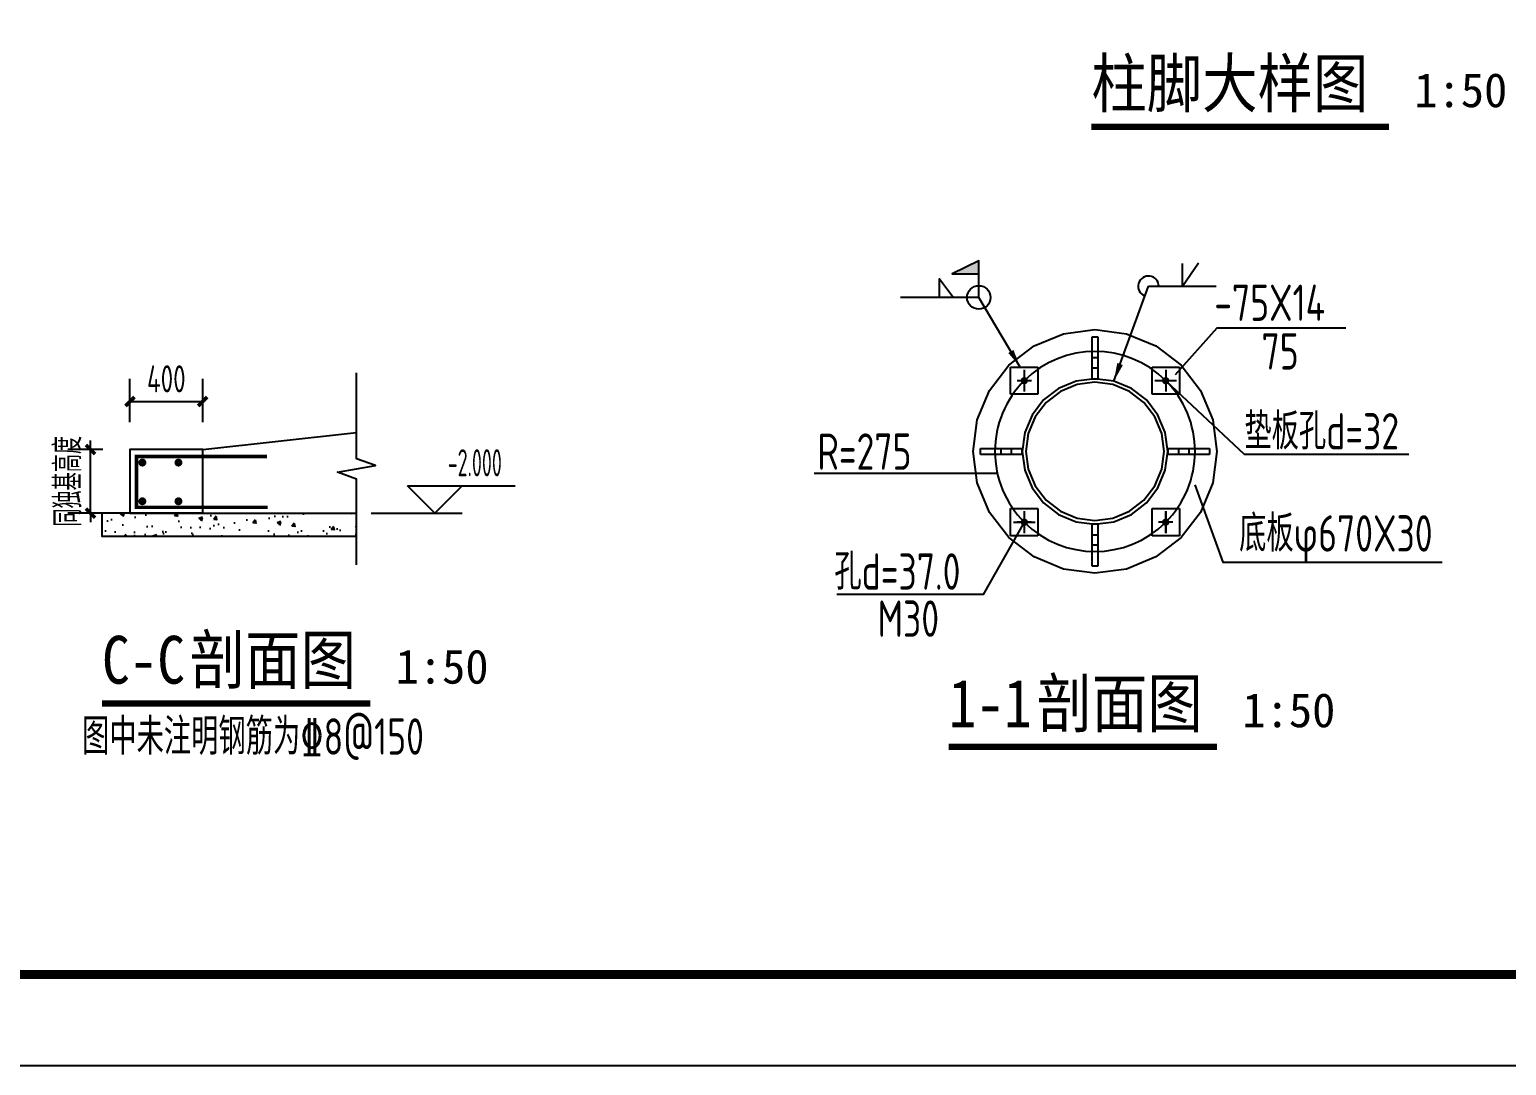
# Model space of a CAD drawing. Extents: x 6827379 to 6887889, y 99218 to 177608.
# Drawn here: x 6853529 to 6861651, y 147908 to 153603 of the extents above; entities that cross this region are included whole.
import ezdxf

# ---------------------------------------------------------------- set-up
doc = ezdxf.new("R2010")
doc.units = 0
doc.header["$LTSCALE"] = 1000
doc.header["$MEASUREMENT"] = 0
for name, pattern in [('2', [18.5, 12, -3, 0.5, -3]), ('CONTINOUS', [2000000.0, 1000000.0, 1000000.0]), ('DOTE', [2.42, 2, -0.2, 0.02, -0.2])]:
    doc.linetypes.add(name, pattern=pattern)
for name, color, linetype in [('A_公文', 7, 'Continuous'), ('A_公标', 3, 'Continuous'), ('A_公框', 4, 'Continuous'), ('A_图名标注', 3, 'Continuous'), ('A_标高', 3, 'Continuous'), ('A_符号', 3, 'Continuous'), ('A_轴线', 9, 'DOTE'), ('COLU_DE_REIN', 1, 'Continuous'), ('孔标注', 253, 'Continuous'), ('字符标注', 253, 'Continuous'), ('柱_主零件_实线', 2, 'Continuous'), ('柱_零件_实线', 3, 'Continuous'), ('校对1', 2, 'Continuous'), ('焊缝标注', 253, 'Continuous'), ('螺栓组-普通_实线', 1, 'Continuous')]:
    doc.layers.add(name, color=color, linetype=linetype)
doc.layers.add('Pkpm_钢板标注', color=9, linetype='Continuous', lineweight=18)
doc.styles.add('_TCH_DIM', font='tssdeng.shx', dxfattribs={"width": 0.8, "height": 200, "bigfont": 'GBCBIG.shx'})
doc.styles.add('_TCH_DIM_T3', font='tssdeng.shx', dxfattribs={"width": 0.705882, "bigfont": 'tssdchn.shx'})
doc.styles.get("Standard").update_dxf_attribs({"font": 'tssdeng.shx', "bigfont": 'hztxt.shx'})
doc.styles.add('黑1', font='simhei.ttf', dxfattribs={"width": 0.85})
doc.styles.add('黑体', font='simhei.ttf')
doc.dimstyles.new('_TCH_ARCH&&50', dxfattribs={"dimtxt": 148.75, "dimasz": 50, "dimexe": 125, "dimexo": 150, "dimgap": 50, "dimtad": 1, "dimdec": 0, "dimzin": 0, "dimdsep": 46, "dimtxsty": '_TCH_DIM_T3', "dimblk": 'ARCHTICK', "dimcen": 0.09, "dimclrt": 7, "dimazin": 2, "dimtfac": 1, "dimtdec": 0, "dimtix": 1, "dimtmove": 2, "dimatfit": 3, "dimfxl": 1, "dimtolj": 1, "dimtzin": 0, "dimarcsym": 0})
doc.dimstyles.get("Standard").update_dxf_attribs({"dimscale": 100, "dimtxt": 3.5, "dimasz": 1, "dimexe": 2.5, "dimexo": 3, "dimgap": 1.5, "dimtad": 1, "dimdec": 0, "dimzin": 0, "dimdsep": 46, "dimtxsty": 'Standard', "dimblk": 'ARCHTICK', "dimcen": 0.09, "dimadec": 0, "dimazin": 0, "dimtfac": 1, "dimtdec": 0, "dimtix": 1, "dimtmove": 2, "dimatfit": 3, "dimfxl": 1, "dimtolj": 1, "dimtzin": 0, "dimarcsym": 0})

# ---------------------------------------------------------------- blocks, each defined once
blk = doc.blocks.new('_ArchTick')
at = {"color": 0, "linetype": 'ByBlock', "const_width": 0.4}
blk.add_lwpolyline([(-0.5, -0.5), (0.5, 0.5)], dxfattribs=at)
blk = doc.blocks.new('*D77')
at = {"layer": 'A_公标', "color": 0, "linetype": 'CONTINOUS', "lineweight": -2, "transparency": 16777216}
for p, q in [((6854080.8, 151444.2), (6854080.8, 151683)), ((6854480.8, 151444.2), (6854480.8, 151683)), ((6854080.8, 151558), (6854480.8, 151558))]:
    blk.add_line(p, q, dxfattribs=at)
at = {"layer": 'Defpoints', "color": 0, "linetype": 'CONTINOUS', "transparency": 16777216}
for p in [(6854480.8, 151558), (6854080.8, 151294.2), (6854480.8, 151294.2)]:
    blk.add_point(p, dxfattribs=at)
at = {"layer": 'A_公标', "color": 0, "linetype": 'CONTINOUS', "lineweight": -2, "transparency": 16777216, "xscale": 50, "yscale": 50, "zscale": 50, "rotation": 180}
blk.add_blockref('_ArchTick', (6854080.8, 151558), dxfattribs=at)
at = {"layer": 'A_公标', "color": 0, "linetype": 'CONTINOUS', "lineweight": -2, "transparency": 16777216, "xscale": 50, "yscale": 50, "zscale": 50}
blk.add_blockref('_ArchTick', (6854480.8, 151558), dxfattribs=at)
at = {"layer": 'A_公标', "color": 7, "linetype": 'CONTINOUS', "transparency": 16777216, "insert": (6854280.8, 151682.4), "char_height": 148.75, "attachment_point": 5, "style": '_TCH_DIM_T3'}
blk.add_mtext('\\A1;400', dxfattribs=at)
blk = doc.blocks.new('*D78')
at = {"layer": 'A_公标', "color": 0, "linetype": 'CONTINOUS', "lineweight": -2, "transparency": 16777216}
for p, q in [((6853863.9, 151294.2), (6853863.9, 151344.2)), ((6853930.8, 151294.2), (6853738.9, 151294.2)), ((6853863.9, 150944.2), (6853863.9, 151294.2)), ((6853930.8, 150944.2), (6853738.9, 150944.2)), ((6853863.9, 150944.2), (6853863.9, 150894.2))]:
    blk.add_line(p, q, dxfattribs=at)
at = {"layer": 'Defpoints', "color": 0, "linetype": 'CONTINOUS', "transparency": 16777216}
for p in [(6853863.9, 151294.2), (6854080.8, 151294.2), (6854080.8, 150944.2)]:
    blk.add_point(p, dxfattribs=at)
at = {"layer": 'A_公标', "color": 0, "linetype": 'CONTINOUS', "lineweight": -2, "transparency": 16777216, "xscale": 50, "yscale": 50, "zscale": 50}
for p, rotation in [((6853863.9, 151294.2), 270), ((6853863.9, 150944.2), 90)]:
    blk.add_blockref('_ArchTick', p, dxfattribs=dict(at, rotation=rotation))
at = {"layer": 'A_公标', "color": 7, "linetype": 'CONTINOUS', "transparency": 16777216, "insert": (6853739.5, 151119.2), "char_height": 148.75, "attachment_point": 5, "rotation": 90, "style": '_TCH_DIM_T3'}
blk.add_mtext('\\A1;同独基高度', dxfattribs=at)

msp = doc.modelspace()

# ---------------------------------------------------------------- hatches: boundary and pattern name
h = msp.add_hatch()
h.set_pattern_fill('混凝土', color=256, scale=30, style=0)
h.set_pattern_definition([(50, (367204.83, -9510.28), (215.178055, -18.8256405), [22.5, -247.5]), (355, (367204.83, -9510.28), (-41.6254, 225.65764), [18, -198]), (100.4514, (367222.76, -9511.85), (173.5528145, 206.8318626), [19.122057, -210.3426336]), (46.1842, (367204.83, -9450.28), (320.172315, -49.655704), [33.75, -371.25]), (96.6356, (367231.5, -9454.42), (280.398812, 292.235361), [28.683086, -315.5139]), (351.1842, (367204.83, -9450.3), (280.398584, 292.23558), [27, -297]), (21, (367234.83, -9465.28), (179.0721156, -120.785667), [22.5, -247.5]), (326, (367234.83, -9465.28), (72.9945996, 217.5450135), [18, -198]), (71.4514, (367249.75, -9475.35), (252.0667886, 96.759149), [19.122057, -210.3426336]), (37.5, (367204.83, -9510.284), (3.6479566, 99.86815615), [0, -195.6, 0, -201, 0, -198.75]), (7.5, (367204.83, -9510.28), (78.9208612, 118.3235136), [0, -114.6, 0, -191.1, 0, -75.75]), (327.5, (367137.93, -9510.284), (160.1467309, -6.7664615), [0, -75, 0, -234, 0, -310.5]), (317.5, (367107.93, -9510.28), (174.9558508, 30.0314947), [0, -97.5, 0, -155.4, 0, -220.5])])
h.paths.add_polyline_path([(6854480.8, 150944.2), (6853926.5, 150944.2), (6853926.5, 150817.2), (6855326.8, 150817.2), (6855326.8, 150944.2)])
at = {"layer": '焊缝标注'}
msp.add_hatch(color=0, dxfattribs=at).paths.add_polyline_path([(6858602.4, 152259), (6858748.9, 152259), (6858748.9, 152331)])

# ---------------------------------------------------------------- linework, layer by layer
at = {"layer": 'A_公框', "linetype": 'CONTINOUS'}
msp.add_lwpolyline([(6827379.4, 147907.5), (6869429.4, 147907.5), (6869429.4, 177607.5), (6827379.4, 177607.5)], close=True, dxfattribs=at)
at = {"layer": 'A_公框', "linetype": 'CONTINOUS', "const_width": 50}
msp.add_lwpolyline([(6828629.4, 148407.5), (6868929.4, 148407.5), (6868929.4, 177107.5), (6828629.4, 177107.5)], close=True, dxfattribs=at)
at = {"layer": 'A_图名标注', "const_width": 35}
for points in [[(6859367.5, 153067.6), (6861004.1, 153067.6)], [(6853927.3, 149898.2), (6855401.9, 149898.2)], [(6858584, 149658.6), (6860058.6, 149658.6)]]:
    msp.add_lwpolyline(points, dxfattribs=at)
at = {"layer": 'A_标高'}
for p, q in [((6855757.6, 150944.2), (6855607.6, 151094.2)), ((6855607.6, 151094.2), (6856198.7, 151094.2)), ((6855757.6, 150944.2), (6855907.6, 151094.2)), ((6855407.6, 150944.2), (6855907.6, 150944.2))]:
    msp.add_line(p, q, dxfattribs=at)
at = {"layer": 'A_符号', "linetype": 'CONTINOUS'}
msp.add_lwpolyline([(6855326.8, 150659.2), (6855326.8, 151131), (6855221.8, 151169.2), (6855431.8, 151206.2), (6855326.8, 151243.5), (6855326.8, 151715.2)], dxfattribs=at)
at = {"layer": 'A_轴线'}
msp.add_circle((6843454.8, 162294.8), 10500, dxfattribs=at)
at = {"layer": 'COLU_DE_REIN', "const_width": 22.5}
for points in [[(6854138.6, 151222.1, 1), (6854159.6, 151222.1, 1), (6854138.6, 151222.1, 1)], [(6854337, 151222.1, 1), (6854358, 151222.1, 1), (6854337, 151222.1, 1)], [(6854138.6, 151009.3, 1), (6854159.6, 151009.3, 1), (6854138.6, 151009.3, 1)], [(6854337, 151009.3, 1), (6854358, 151009.3, 1), (6854337, 151009.3, 1)]]:
    msp.add_lwpolyline(points, format="xyb", dxfattribs=at)
at = {"layer": '孔标注', "const_width": 4}
msp.add_lwpolyline([(6859000.9, 151672.3, 1), (6858996.9, 151672.3, 1), (6859000.9, 151672.3, 1)], format="xyb", dxfattribs=at)
at = {"layer": '字符标注'}
for p, q in [((6858998.8, 151732.3), (6858998.9, 151612.3)), ((6858998.8, 151732.3), (6858998.9, 151612.3)), ((6859836.7, 151672.3), (6859716.7, 151672.3)), ((6859836.7, 151672.3), (6859716.7, 151672.3)), ((6859776.7, 150834.5), (6859776.7, 150954.5)), ((6859776.7, 150834.5), (6859776.7, 150954.5)), ((6858938.9, 150894.5), (6859058.9, 150894.5)), ((6858938.9, 150894.5), (6859058.9, 150894.5))]:
    msp.add_line(p, q, dxfattribs=at)
for start, end in [(45, 135), (135, 225.00001), (315, 45.00003), (225.00001, 315.00001)]:
    msp.add_arc((6859387.8, 151283.4), 550, start, end, dxfattribs=at)
at = {"layer": '柱_主零件_实线'}
for p, q in [((6859284.2, 151669.8), (6859187.8, 151629.8)), ((6859289.4, 151650.5), (6859197.8, 151612.5)), ((6859387.8, 151683.4), (6859284.2, 151669.8)), ((6859387.8, 151663.4), (6859289.4, 151650.5)), ((6859491.3, 151669.8), (6859387.8, 151683.4)), ((6859486.1, 151650.5), (6859387.8, 151663.4)), ((6859577.8, 151612.5), (6859486.1, 151650.5)), ((6859587.8, 151629.8), (6859491.3, 151669.8)), ((6859104.9, 151566.2), (6859041.4, 151483.4)), ((6859187.8, 151629.8), (6859104.9, 151566.2)), ((6859197.8, 151612.5), (6859119.1, 151552.1)), ((6859656.5, 151552.1), (6859577.8, 151612.5)), ((6859670.6, 151566.2), (6859587.8, 151629.8)), ((6859734.2, 151483.4), (6859670.6, 151566.2)), ((6859041.4, 151483.4), (6859001.4, 151386.9)), ((6859119.1, 151552.1), (6859058.7, 151473.4)), ((6859716.9, 151473.4), (6859656.5, 151552.1)), ((6859774.1, 151386.9), (6859734.2, 151483.4)), ((6859058.7, 151473.4), (6859020.7, 151381.8)), ((6859754.8, 151381.8), (6859716.9, 151473.4)), ((6859001.4, 151386.9), (6858987.8, 151283.4)), ((6859020.7, 151381.8), (6859007.8, 151283.4)), ((6859767.8, 151283.4), (6859754.8, 151381.8)), ((6859787.8, 151283.4), (6859774.1, 151386.9)), ((6858987.8, 151283.4), (6859001.4, 151179.9)), ((6859007.8, 151283.4), (6859020.7, 151185.1)), ((6859754.8, 151185.1), (6859767.8, 151283.4)), ((6859774.1, 151179.9), (6859787.8, 151283.4)), ((6859001.4, 151179.9), (6859041.4, 151083.4)), ((6859020.7, 151185.1), (6859058.7, 151093.4)), ((6859716.9, 151093.4), (6859754.8, 151185.1)), ((6859734.2, 151083.4), (6859774.1, 151179.9)), ((6859041.4, 151083.4), (6859104.9, 151000.6)), ((6859058.7, 151093.4), (6859119.1, 151014.7)), ((6859656.5, 151014.7), (6859716.9, 151093.4)), ((6859670.6, 151000.6), (6859734.2, 151083.4)), ((6859104.9, 151000.6), (6859187.8, 150937)), ((6859119.1, 151014.7), (6859197.8, 150954.3)), ((6859577.8, 150954.3), (6859656.5, 151014.7)), ((6859587.8, 150937), (6859670.6, 151000.6)), ((6859187.8, 150937), (6859284.2, 150897)), ((6859197.8, 150954.3), (6859289.4, 150916.3)), ((6859289.4, 150916.3), (6859387.8, 150903.4)), ((6859387.8, 150903.4), (6859486.1, 150916.3)), ((6859486.1, 150916.3), (6859577.8, 150954.3)), ((6859491.3, 150897), (6859587.8, 150937)), ((6859284.2, 150897), (6859387.8, 150883.4)), ((6859387.8, 150883.4), (6859491.3, 150897))]:
    msp.add_line(p, q, dxfattribs=at)
at = {"layer": '柱_零件_实线'}
for p, q in [((6859052.8, 151863.6), (6859214.4, 151930.6)), ((6859214.4, 151930.6), (6859387.8, 151953.4)), ((6859371.8, 151683.4), (6859371.8, 151913.4)), ((6859371.8, 151913.4), (6859403.8, 151913.4)), ((6859387.8, 151953.4), (6859561.2, 151930.6)), ((6859403.8, 151913.4), (6859403.8, 151683.4)), ((6859561.2, 151930.6), (6859722.8, 151863.6)), ((6858914, 151757.2), (6859052.8, 151863.6)), ((6859371.8, 151799.4), (6859403.8, 151799.4)), ((6859722.8, 151863.6), (6859861.5, 151757.2)), ((6858807.5, 151618.4), (6858914, 151757.2)), ((6858923.9, 151747.3), (6859073.9, 151747.3)), ((6858923.9, 151597.3), (6858923.9, 151747.3)), ((6859073.9, 151747.3), (6859073.9, 151597.3)), ((6859701.7, 151747.3), (6859851.7, 151747.3)), ((6859701.7, 151597.3), (6859701.7, 151747.3)), ((6859851.7, 151747.3), (6859851.7, 151597.3)), ((6859861.5, 151757.2), (6859968, 151618.4)), ((6859371.8, 151683.4), (6859403.8, 151683.4)), ((6858740.6, 151456.8), (6858807.5, 151618.4)), ((6859073.9, 151597.3), (6858923.9, 151597.3)), ((6859851.7, 151597.3), (6859701.7, 151597.3)), ((6859968, 151618.4), (6860034.9, 151456.8)), ((6858717.8, 151283.4), (6858740.6, 151456.8)), ((6860034.9, 151456.8), (6860057.8, 151283.4)), ((6858740.6, 151110), (6858717.8, 151283.4)), ((6858757.8, 151299.4), (6858987.8, 151299.4)), ((6858757.8, 151267.4), (6858757.8, 151299.4)), ((6858987.8, 151267.4), (6858757.8, 151267.4)), ((6858871.8, 151267.4), (6858871.8, 151299.4)), ((6858987.8, 151267.4), (6858987.8, 151299.4)), ((6859787.8, 151299.4), (6860017.8, 151299.4)), ((6859787.8, 151299.4), (6859787.8, 151267.4)), ((6860017.8, 151267.4), (6859787.8, 151267.4)), ((6859903.8, 151299.4), (6859903.8, 151267.4)), ((6860017.8, 151299.4), (6860017.8, 151267.4)), ((6860057.8, 151283.4), (6860034.9, 151110)), ((6858807.5, 150948.4), (6858740.6, 151110)), ((6860034.9, 151110), (6859968, 150948.4)), ((6858914, 150809.6), (6858807.5, 150948.4)), ((6858923.9, 150819.5), (6858923.9, 150969.5)), ((6858923.9, 150969.5), (6859073.9, 150969.5)), ((6859073.9, 150969.5), (6859073.9, 150819.5)), ((6859701.7, 150819.5), (6859701.7, 150969.5)), ((6859701.7, 150969.5), (6859851.7, 150969.5)), ((6859851.7, 150969.5), (6859851.7, 150819.5)), ((6859968, 150948.4), (6859861.5, 150809.6)), ((6859371.8, 150653.4), (6859371.8, 150883.4)), ((6859403.8, 150883.4), (6859371.8, 150883.4)), ((6859403.8, 150883.4), (6859403.8, 150653.4)), ((6859052.8, 150703.2), (6858914, 150809.6)), ((6859073.9, 150819.5), (6858923.9, 150819.5)), ((6859403.8, 150767.4), (6859371.8, 150767.4)), ((6859851.7, 150819.5), (6859701.7, 150819.5)), ((6859861.5, 150809.6), (6859722.8, 150703.2)), ((6859214.4, 150636.2), (6859052.8, 150703.2)), ((6859722.8, 150703.2), (6859561.2, 150636.2)), ((6859387.8, 150613.4), (6859214.4, 150636.2)), ((6859403.8, 150653.4), (6859371.8, 150653.4)), ((6859561.2, 150636.2), (6859387.8, 150613.4))]:
    msp.add_line(p, q, dxfattribs=at)
at = {"layer": '柱_零件_实线', "color": 3, "linetype": '2'}
for p, q in [((6859371.8, 151743.4), (6859403.8, 151743.4)), ((6858927.8, 151267.4), (6858927.8, 151299.4)), ((6859847.8, 151299.4), (6859847.8, 151267.4)), ((6859403.8, 150823.4), (6859371.8, 150823.4))]:
    msp.add_line(p, q, dxfattribs=at)
at = {"layer": '校对1', "linetype": 'CONTINOUS'}
msp.add_line((6854480.8, 150944.2), (6854480.8, 151294.2), dxfattribs=at)
at = {"layer": '校对1', "color": 0, "linetype": 'CONTINOUS'}
for points in [[(6858748.9, 152130), (6858748.9, 152331), (6858602.4, 152259), (6858748.9, 152259)], [(6859868.4, 152191.5), (6859956.9, 152319.5)], [(6859868.4, 152191.5), (6859868.4, 152317.5)], [(6858533.6, 152130), (6858533.6, 152231.5), (6858610.4, 152130)]]:
    msp.add_lwpolyline(points, dxfattribs=at)
at = {"layer": '校对1', "linetype": 'CONTINOUS'}
for points in [[(6859830.9, 151705.5), (6860060.4, 151963.5), (6860767.9, 151963.5)], [(6859776.7, 151672.3), (6860208.9, 151269), (6861113.9, 151269)], [(6854480.8, 151294.2), (6855326.8, 151387.1)], [(6854480.8, 151294.2), (6854080.8, 151294.2), (6854080.8, 150944.2), (6854480.8, 150944.2)], [(6858851.3, 151162.4), (6857842.9, 151162.4)], [(6859936.4, 151099), (6860091.4, 150674.5), (6861296.9, 150674.5)], [(6854480.8, 150944.2), (6853926.5, 150944.2), (6853926.5, 150817.2), (6855326.8, 150817.2)], [(6854480.8, 150944.2), (6855326.8, 150944.2)], [(6858998.9, 150894.5), (6858772.4, 150497.5), (6857968.9, 150497.5)]]:
    msp.add_lwpolyline(points, dxfattribs=at)
at = {"layer": '校对1', "color": 1, "linetype": 'CONTINOUS', "const_width": 20}
msp.add_lwpolyline([(6854834.7, 151255.1), (6854116.1, 151255.1), (6854116.1, 150976), (6854838.5, 150976)], dxfattribs=at)
at = {"layer": '校对1', "color": 0, "linetype": 'CONTINOUS'}
msp.add_circle((6858748.9, 152130), 64.5, dxfattribs=at)
msp.add_arc((6859681.9, 152191.5), 56.3, 0, 247.97631, dxfattribs=at)
at = {"layer": '螺栓组-普通_实线', "color": 253}
for p, q in [((6858998.9, 151732.3), (6858998.9, 151612.3)), ((6859776.7, 151732.3), (6859776.7, 151612.3)), ((6859038.9, 151672.3), (6858958.9, 151672.3)), ((6859816.7, 151672.3), (6859736.7, 151672.3)), ((6858998.9, 150954.5), (6858998.9, 150834.5)), ((6859776.7, 150954.5), (6859776.7, 150834.5)), ((6859038.9, 150894.5), (6858958.9, 150894.5)), ((6859816.7, 150894.5), (6859736.7, 150894.5))]:
    msp.add_line(p, q, dxfattribs=at)
at = {"layer": '螺栓组-普通_实线', "const_width": 20}
for points in [[(6859008.9, 151672.3, 1), (6858988.9, 151672.3, 1), (6859008.9, 151672.3, 1)], [(6859786.7, 151672.3, 1), (6859766.7, 151672.3, 1), (6859786.7, 151672.3, 1)], [(6859008.9, 150894.5, 1), (6858988.9, 150894.5, 1), (6859008.9, 150894.5, 1)], [(6859786.7, 150894.5, 1), (6859766.7, 150894.5, 1), (6859786.7, 150894.5, 1)]]:
    msp.add_lwpolyline(points, format="xyb", dxfattribs=at)

# ---------------------------------------------------------------- texts
at = {"layer": 'A_公文'}
for s, height, style, width, p in [('柱脚大样图', 262.87, '黑1', 0.85, (6859367.5, 153176)), ('-2.000', 148.75, '_TCH_DIM', 0.564706, (6855828.4, 151146.7)), ('C-C', 262.87, '黑1', 0.85, (6853927.3, 150006.6)), ('剖面图', 262.87, '黑1', 0.85, (6854409.3, 150006.6)), ('1-1', 262.87, '黑1', 0.85, (6858584, 149767)), ('剖面图', 262.87, '黑1', 0.85, (6859066, 149767))]:
    msp.add_text(s, height=height, dxfattribs=dict(at, style=style, width=width)).set_placement(p)
at = {"layer": 'A_公文', "style": '黑体'}
for p in [(6861144.1, 153176), (6855541.9, 150006.6), (6860198.6, 149767)]:
    msp.add_text('1:50', height=187.76, dxfattribs=at).set_placement(p)
at = {"layer": 'Pkpm_钢板标注', "color": 0, "ltscale": 100, "width": 0.75}
for s, p in [('-75X14', (6860043.6, 152001)), ('75', (6860303.6, 151733.5)), ('垫板孔d=32', (6860209.1, 151294)), ('R=275', (6857861.1, 151182.5)), ('底板φ670X30', (6860180.3, 150732.6)), ('孔d=37.0', (6857954.3, 150523.1)), ('M30', (6858192.3, 150264.1)), ('图中未注明钢筋为\x848@150', (6853817.4, 149616))]:
    msp.add_text(s, height=200, dxfattribs=at).set_placement(p)

# ---------------------------------------------------------------- dimensions: what is measured, and where the dimension line sits
at = {"layer": 'A_公标', "linetype": 'CONTINOUS'}
dim = msp.add_aligned_dim(p1=(6854080.8, 151294.2), p2=(6854480.8, 151294.2), distance=263.8, dimstyle='_TCH_ARCH&&50', dxfattribs=at)
dim.commit()
dim.dimension.update_dxf_attribs({"geometry": '*D77', "text_midpoint": (6854280.8, 151682.4)})
dim = msp.add_aligned_dim(p1=(6854080.8, 150944.2), p2=(6854080.8, 151294.2), distance=216.9, text='同独基高度', dimstyle='_TCH_ARCH&&50', dxfattribs=at)
dim.commit()
dim.dimension.update_dxf_attribs({"geometry": '*D78', "text_midpoint": (6853739.5, 151119.2)})

# ---------------------------------------------------------------- leaders
at = {"layer": '校对1', "color": 0, "linetype": 'CONTINOUS'}
for points in [[(6858976.4, 151747), (6858748.9, 152130), (6858318.4, 152130)], [(6859491.3, 151669.8), (6859681.9, 152191.5), (6860054.9, 152191.5)]]:
    msp.add_leader(points, dimstyle='Standard', override={"dimgap": 1.5, "dimtad": 0, "dimzin": 8}, dxfattribs=at)

doc.saveas('drawing.dxf')
